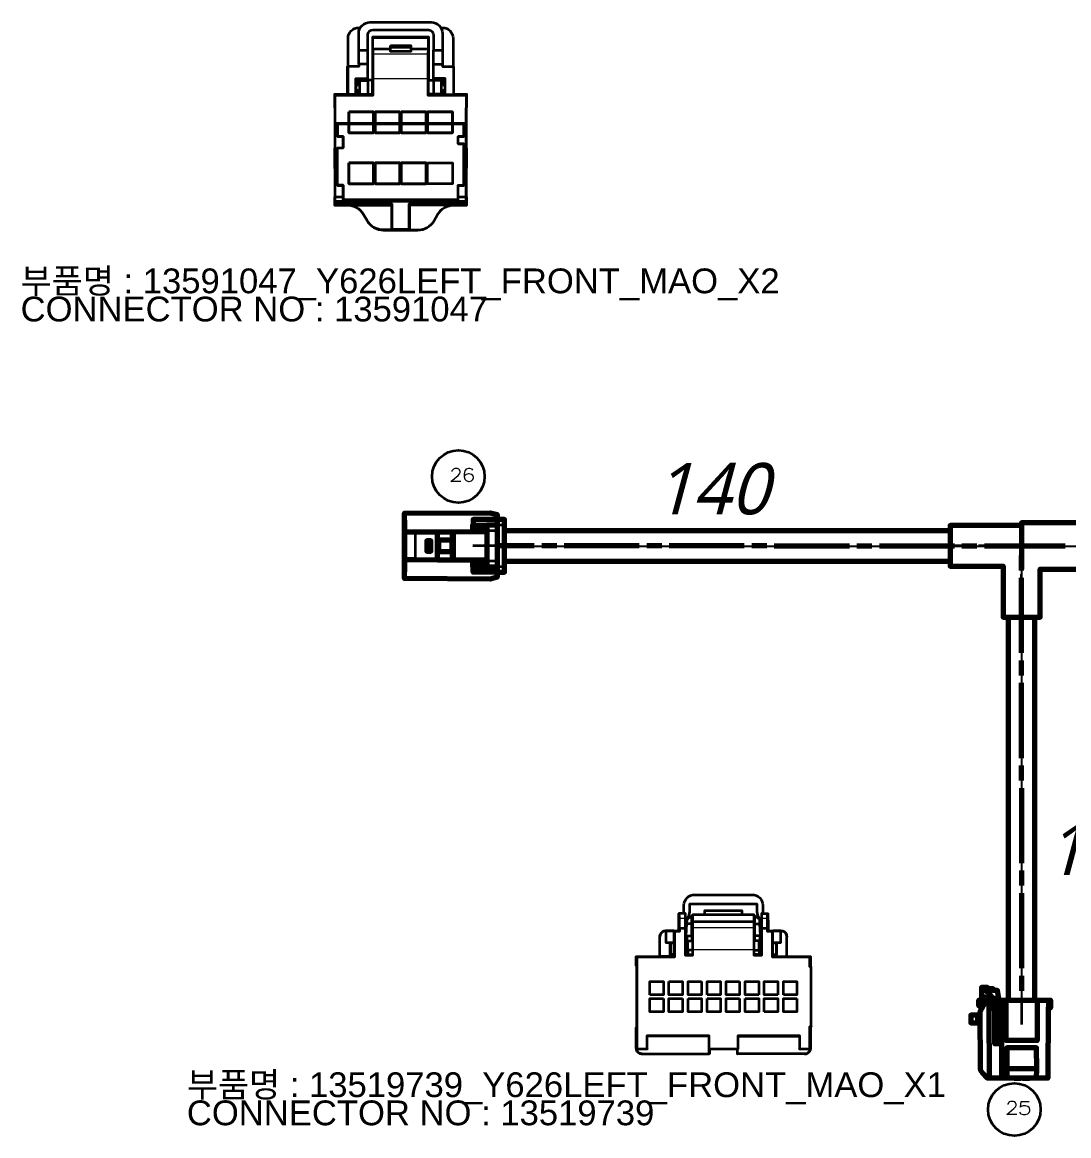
# Model space of a CAD drawing. Header units: millimetres. Extents: x 0 to 174, y 0 to 33.
# Drawn here: x 37.22 to 42.71, y 13.73 to 19.58 of the extents above; entities that cross this region are included whole.
import ezdxf

# ---------------------------------------------------------------- set-up
doc = ezdxf.new("R2010")
doc.units = ezdxf.units.MM
for name, color, linetype in [('CAPTION_LLM_TEXT', 7, 'Continuous'), ('GREEN_CENTERLINE_CONFIRMED', 7, 'Continuous'), ('PDF_Text', 7, 'Continuous')]:
    doc.layers.add(name, color=color, linetype=linetype)
doc.layers.add('PDF_Geomertry', color=7, linetype='Continuous', true_color=0x405f80)
doc.styles.add('PDF Lucida Handwriting Italic', font='')
doc.styles.get("Standard").update_dxf_attribs({"font": 'arial.ttf'})
doc.styles.get('PDF Lucida Handwriting Italic').set_extended_font_data('Lucida Handwriting', italic=True)

# ---------------------------------------------------------------- blocks, each defined once
blk = doc.blocks.new('SYM_26_018')
at = {"layer": 'PDF_Geomertry', "lineweight": 70}
for points in [[(0.1747, 0.074), (-0.0003, 0.0731), (-0.0055, 0.0731), (-0.0852, 0.0727), (-0.2003, 0.0723), (-0.2584, 0.072), (-0.2584, 0.1722), (0.1917, 0.1741), (0.2278, 0.1645), (0.2278, 0.1394), (0.2278, 0.1383), (0.2278, 0.1106), (0.2278, 0.1059), (0.2278, 0.0806), (0.2278, -0.0798), (0.2278, -0.1051), (0.2278, -0.1098), (0.2278, -0.1373), (0.2278, -0.1385), (0.2278, -0.1635), (0.1917, -0.1733), (-0.2584, -0.1713), (-0.2584, -0.071), (-0.2003, -0.0713), (-0.0852, -0.0719), (-0.0055, -0.0722), (-0.0003, -0.0723), (0.1747, -0.073)], [(0.2278, 0.1394), (0.1019, 0.1388), (0.1019, 0.1102), (0.1609, 0.1102), (0.1747, 0.1102), (0.1747, 0.0806), (0.1747, -0.0798), (0.1747, -0.1092)], [(0.2278, -0.1373), (0.2672, -0.1373), (0.2672, -0.1098), (0.2672, 0.1106), (0.2672, 0.1383), (0.2278, 0.1383)], [(-0.2584, 0.072), (-0.2584, -0.071)], [(-0.0852, -0.0719), (-0.0852, 0.0727)], [(-0.0055, -0.0722), (-0.0055, -0.0313), (-0.0783, -0.0313), (-0.0783, 0.0323), (-0.0055, 0.0323), (-0.0055, 0.0731)], [(-0.0003, -0.0723), (-0.0003, 0.0731)], [(0.1016, 0.1088), (0.099, 0.1073), (0.099, 0.0866), (0.1016, 0.0866), (0.1019, 0.0866), (0.1019, 0.0735)], [(0.1019, 0.1038), (0.1016, 0.1038), (0.1016, 0.1088), (0.1019, 0.109)], [(0.1016, 0.0866), (0.1016, 0.094), (0.1019, 0.094)], [(0.1019, 0.1102), (0.1019, 0.0866), (0.1609, 0.0866), (0.1747, 0.0866)], [(0.1609, 0.1102), (0.1609, 0.0866)], [(0.2278, 0.1102), (0.1747, 0.1102)], [(-0.139, -0.0262), (-0.1283, -0.0262), (-0.119, -0.0262), (-0.119, 0.027), (-0.1283, 0.027), (-0.139, 0.027), (-0.141, 0.027), (-0.141, -0.0262), (-0.139, -0.0262), (-0.139, 0.027)], [(-0.1283, -0.0262), (-0.1283, 0.027)], [(-0.0095, 0.0323), (-0.0095, -0.0313)], [(0.1016, -0.0856), (0.099, -0.0856), (0.099, -0.1063), (0.1016, -0.1078), (0.1019, -0.108)], [(0.1019, -0.0931), (0.1016, -0.0931), (0.1016, -0.0856), (0.1019, -0.0856), (0.1019, -0.0727)], [(0.1016, -0.1078), (0.1016, -0.1028), (0.1019, -0.1028)], [(0.1019, -0.1092), (0.1019, -0.0856), (0.1609, -0.0856), (0.1747, -0.0856)], [(0.2278, -0.1385), (0.1019, -0.138), (0.1019, -0.1092), (0.1609, -0.1092), (0.1747, -0.1092), (0.2278, -0.1092)], [(0.1609, -0.0856), (0.1609, -0.1092)]]:
    blk.add_lwpolyline(points, dxfattribs=at)
at = {"layer": 'PDF_Geomertry', "color": 60, "lineweight": 70}
for points in [[(-0.2584, 0.1363), (-0.2584, 0.0713)], [(-0.2584, 0.1363), (-0.2584, 0.0713)], [(-0.2584, 0.1363), (-0.2584, 0.0713)], [(-0.2584, 0.1363), (-0.2584, 0.0713)], [(-0.2584, 0.0674), (-0.2584, 0.0024)], [(-0.2584, 0.0674), (-0.2584, 0.0024)], [(-0.2584, 0.0674), (-0.2584, 0.0024)], [(-0.2584, 0.0674), (-0.2584, 0.0024)], [(-0.2584, -0.0015), (-0.2584, -0.0665)], [(-0.2584, -0.0015), (-0.2584, -0.0665)], [(-0.2584, -0.0015), (-0.2584, -0.0665)], [(-0.2584, -0.0015), (-0.2584, -0.0665)], [(-0.2584, -0.0703), (-0.2584, -0.1353)], [(-0.2584, -0.0703), (-0.2584, -0.1353)], [(-0.2584, -0.0703), (-0.2584, -0.1353)], [(-0.2584, -0.0703), (-0.2584, -0.1353)]]:
    blk.add_lwpolyline(points, close=True, dxfattribs=at)
at = {"layer": 'PDF_Geomertry', "lineweight": 35}
for points in [[(-0.2003, -0.0713), (-0.2003, 0.0723)], [(0.1747, 0.0806), (0.2278, 0.0806)], [(0.2278, 0.1106), (0.2672, 0.1106)], [(0.2278, -0.0798), (0.1747, -0.0798)], [(0.2672, -0.1098), (0.2278, -0.1098)]]:
    blk.add_lwpolyline(points, dxfattribs=at)
blk = doc.blocks.new('SYM_25_021')
at = {"layer": 'PDF_Geomertry', "lineweight": 70}
for points in [[(-0.0631, 0.1703), (-0.0642, 0.1775), (-0.0703, 0.2214), (-0.0931, 0.2214), (-0.0931, 0.2296), (-0.1226, 0.2296), (-0.1226, 0.2358), (-0.1551, 0.2358), (-0.1551, 0.2349), (-0.1551, 0.1788), (-0.155, 0.1788), (-0.155, 0.1225)], [(-0.1551, 0.2349), (-0.1451, 0.2293), (-0.1274, 0.2164), (-0.1128, 0.2036), (-0.1046, 0.1953), (-0.0992, 0.1881), (-0.0964, 0.1826), (-0.0957, 0.1796)], [(-0.0832, 0.1703), (-0.0832, 0.1775), (-0.0957, 0.1796), (-0.146, 0.1885), (-0.146, 0.1382)], [(-0.0642, 0.1775), (-0.0832, 0.1775)], [(-0.1574, 0.1407), (-0.1689, 0.1407), (-0.1689, 0.1703), (-0.1571, 0.1703)], [(0.1356, -0.19), (-0.0219, -0.19), (-0.0214, -0.2382), (-0.0471, -0.2382), (-0.1146, -0.2382), (-0.1222, -0.2382), (-0.1487, -0.2119), (-0.1497, -0.2108), (-0.1554, -0.2029), (-0.159, -0.1939), (-0.1603, -0.1842), (-0.1617, 0.1113), (-0.1275, 0.1703), (-0.1164, 0.1703), (-0.1007, 0.1703), (-0.0489, 0.1703), (-0.0243, 0.1703)], [(-0.155, 0.1703), (-0.1571, 0.1703), (-0.1575, 0.1183)], [(-0.1164, 0.1703), (-0.1163, 0.1417), (-0.1163, 0.1269), (-0.1146, -0.2382)], [(-0.1163, 0.1417), (-0.1006, 0.1417), (-0.0487, 0.1417)], [(-0.0844, 0.1269), (-0.1163, 0.1269)], [(-0.051, 0.1417), (-0.051, -0.0581), (-0.0844, -0.0581), (-0.0844, 0.1269), (-0.0844, 0.1417)], [(-0.0832, 0.1417), (-0.0832, 0.0725), (-0.0832, 0.0097), (-0.0832, -0.0206), (-0.0832, -0.0581)], [(-0.0592, 0.1417), (-0.0538, 0.1033), (-0.0538, 0.0725), (-0.0538, 0.0097), (-0.0538, -0.0206), (-0.0538, -0.0581)], [(-0.0471, -0.2382), (-0.0489, 0.1703)], [(0.1375, 0.1703), (0.1375, -0.0414), (-0.0243, -0.0414), (-0.0243, 0.1703), (0.1375, 0.1703), (0.1913, 0.1703), (0.2071, 0.1703), (0.2071, 0.1299), (0.1947, 0.1299), (0.1931, -0.2382)], [(-0.1615, 0.0915), (-0.1831, 0.0915), (-0.2107, 0.0915), (-0.2107, 0.0521), (-0.1831, 0.0521), (-0.1614, 0.0521)], [(-0.0538, 0.0725), (-0.0832, 0.0725)], [(-0.0832, 0.0097), (-0.0538, 0.0097)], [(0.1351, -0.2382), (0.1356, -0.19), (0.1346, -0.0807), (-0.021, -0.0807), (-0.0219, -0.19)], [(0.1939, -0.0667), (0.1939, -0.0668), (0.1932, -0.2382), (0.1931, -0.2382), (0.1913, -0.2382), (0.1351, -0.2382), (-0.0214, -0.2382)]]:
    blk.add_lwpolyline(points, dxfattribs=at)
at = {"layer": 'PDF_Geomertry', "lineweight": 35}
for points in [[(-0.1007, 0.1703), (-0.1006, 0.1417)], [(0.1913, -0.2382), (0.1913, 0.1703)], [(-0.1831, 0.0915), (-0.1831, 0.0521)], [(-0.0832, -0.0206), (-0.0538, -0.0206)]]:
    blk.add_lwpolyline(points, dxfattribs=at)
at = {"layer": 'PDF_Geomertry', "color": 60, "lineweight": 70}
for points in [[(0.0168, -0.2383), (0.0524, -0.2383)], [(0.0524, -0.2383), (0.0168, -0.2383)], [(0.0524, -0.2383), (0.0168, -0.2383)], [(0.0168, -0.2383), (0.0524, -0.2383)], [(0.0524, -0.2383), (0.0168, -0.2383)], [(0.0168, -0.2383), (0.0524, -0.2383)], [(0.0524, -0.2383), (0.0168, -0.2383)], [(0.0168, -0.2383), (0.0524, -0.2383)], [(0.0968, -0.2383), (0.0614, -0.2383)], [(0.0968, -0.2383), (0.0614, -0.2383)], [(0.0968, -0.2383), (0.0614, -0.2383)], [(0.0968, -0.2383), (0.0614, -0.2383)], [(0.0614, -0.2383), (0.0968, -0.2383)], [(0.0968, -0.2383), (0.0614, -0.2383)], [(0.0614, -0.2383), (0.0968, -0.2383)], [(0.0968, -0.2383), (0.0614, -0.2383)]]:
    blk.add_lwpolyline(points, close=True, dxfattribs=at)
blk = doc.blocks.new('SYM_13591047_053')
at = {"layer": 'PDF_Geomertry', "color": 7, "lineweight": 35}
for points in [[(-0.2058, 0.3213), (-0.2058, 0.3957), (-0.2058, 0.4822, -0.415502), (-0.1468, 0.5413), (0.174, 0.5413, -0.413938), (0.2332, 0.4822), (0.2332, 0.3957), (0.2332, 0.3213), (0.2332, 0.309), (0.2904, 0.309), (0.2915, 0.309), (0.2915, 0.1636), (0.3417, 0.1636), (0.3611, 0.1633)], [(-0.2619, 0.309), (-0.2619, 0.4576, -0.414167), (-0.2068, 0.5128), (-0.1974, 0.5128)], [(0.2246, 0.5128), (0.2342, 0.5128, -0.411823), (0.2893, 0.4576), (0.2893, 0.309)], [(-0.0297, -0.4135), (-0.3299, -0.4135), (-0.3337, -0.4174), (-0.3144, -0.4176), (-0.2661, -0.4176, -0.267488), (-0.1808, -0.4669), (-0.1621, -0.4993, 0.268578), (-0.0769, -0.5486), (0.1042, -0.5486, 0.268072), (0.1894, -0.4993), (0.2082, -0.4669, -0.268072), (0.2935, -0.4176), (0.3417, -0.4176), (0.3611, -0.4174), (0.3572, -0.4135)], [(-0.0297, -0.5443), (0.0569, -0.5443), (0.061, -0.5483), (0.104, -0.5483, 0.2671), (0.1893, -0.4992), (0.2081, -0.4667, -0.268093), (0.2933, -0.4174), (0.061, -0.4174), (0.061, -0.5483)]]:
    blk.add_lwpolyline(points, format="xyb", dxfattribs=at)
for points in [[(-0.1586, 0.3213), (-0.1586, 0.3957), (-0.1586, 0.4743), (-0.1582, 0.4786), (-0.1551, 0.4878), (-0.1489, 0.4953), (-0.1406, 0.5003), (-0.131, 0.5019), (0.1583, 0.5019), (0.1626, 0.5015), (0.1718, 0.4985), (0.1793, 0.4922), (0.1842, 0.4839), (0.1858, 0.4743), (0.1858, 0.3957), (0.2332, 0.3957)], [(-0.3299, 0.1594), (-0.1294, 0.1594), (-0.1294, 0.2456), (-0.1299, 0.3722), (-0.13, 0.3747), (-0.131, 0.3996), (-0.1317, 0.401), (-0.1317, 0.4588), (-0.1338, 0.4626), (-0.1338, 0.2383)], [(0.161, 0.4626), (-0.1338, 0.4626)], [(0.159, 0.4588), (-0.1317, 0.4588)], [(-0.0394, 0.4115), (0.0668, 0.4115)], [(0.161, 0.2383), (0.161, 0.4626), (0.159, 0.4588), (0.159, 0.401), (0.1583, 0.3996), (0.1572, 0.3747), (0.1569, 0.3378), (0.1568, 0.2456), (0.1568, 0.1594), (0.3572, 0.1594)], [(-0.2058, 0.3957), (-0.1586, 0.3957)], [(-0.0394, 0.3997), (-0.05, 0.3997), (-0.05, 0.401), (-0.1317, 0.401)], [(-0.0394, 0.3996), (-0.131, 0.3996)], [(0.159, 0.401), (0.0772, 0.401), (0.0772, 0.3997), (0.0668, 0.3997)], [(0.1583, 0.3996), (0.0668, 0.3996)], [(0.1858, 0.3213), (0.1858, 0.3957)], [(-0.3337, 0.1633), (-0.3144, 0.1636), (-0.2642, 0.1636), (-0.2642, 0.309), (-0.2631, 0.309), (-0.2631, 0.1625)], [(-0.221, 0.1625), (-0.221, 0.2467), (-0.1586, 0.2467), (-0.1586, 0.3213), (-0.2058, 0.3213), (-0.2058, 0.309), (-0.2631, 0.309)], [(0.2482, 0.1625), (0.2482, 0.2467), (0.1858, 0.2467), (0.1858, 0.3213), (0.2332, 0.3213)], [(0.2904, 0.309), (0.2904, 0.1625), (0.2915, 0.1636)], [(-0.221, 0.1635), (-0.2157, 0.1635), (-0.1999, 0.1635), (-0.1586, 0.1635), (-0.1333, 0.1635), (-0.1333, 0.2383), (-0.1586, 0.2383), (-0.1586, 0.2353), (-0.1586, 0.1635)], [(-0.1999, 0.2353), (-0.2031, 0.2385), (-0.2157, 0.2385), (-0.2157, 0.2078), (-0.2206, 0.2078), (-0.2206, 0.1881), (-0.2157, 0.1881), (-0.2157, 0.1635)], [(-0.1931, 0.2467), (-0.1931, 0.2385), (-0.2031, 0.2385)], [(-0.1999, 0.1635), (-0.1999, 0.2353), (-0.1586, 0.2353)], [(-0.1586, 0.2383), (-0.1733, 0.2383), (-0.1733, 0.2467)], [(0.2482, 0.1635), (0.2429, 0.1635), (0.2272, 0.1635), (0.1858, 0.1635), (0.1606, 0.1635), (0.1606, 0.2383), (0.1858, 0.2383), (0.1858, 0.2353)], [(0.2007, 0.2467), (0.2007, 0.2383), (0.1858, 0.2383)], [(0.2272, 0.2353), (0.1858, 0.2353), (0.1858, 0.1635)], [(0.2304, 0.2385), (0.2203, 0.2385), (0.2203, 0.2467)], [(0.2429, 0.1635), (0.2429, 0.1881), (0.2479, 0.1881), (0.2479, 0.2078), (0.2429, 0.2078), (0.2429, 0.2385), (0.2304, 0.2385), (0.2272, 0.2353), (0.2272, 0.1635)], [(-0.3299, -0.3967), (-0.3301, -0.3769), (-0.3303, -0.3769), (-0.3303, 0.0128), (-0.3299, 0.0128), (-0.3299, 0.1594), (-0.3337, 0.1633), (-0.3337, 0.0957), (-0.3306, 0.0925), (-0.3306, -0.1211), (-0.3337, -0.1211), (-0.3337, -0.2222), (-0.3306, -0.2254), (-0.3306, -0.3769), (-0.3337, -0.3769), (-0.3337, -0.4174)], [(-0.1294, 0.1594), (-0.1326, 0.1625), (-0.221, 0.1625), (-0.2631, 0.1625), (-0.2642, 0.1636)], [(-0.1338, 0.1625), (-0.1338, 0.1635)], [(0.1568, 0.1594), (0.1599, 0.1625), (0.2482, 0.1625), (0.2904, 0.1625)], [(0.161, 0.1625), (0.161, 0.1635)], [(0.3611, -0.4174), (0.3611, -0.3769), (0.3579, -0.3769), (0.3579, -0.2254), (0.3611, -0.2222), (0.3611, -0.1211), (0.3579, -0.1211), (0.3579, 0.0925), (0.3611, 0.0957), (0.3611, 0.1633), (0.3572, 0.1594), (0.3572, 0.0128), (0.3576, 0.0128), (0.3576, -0.3769), (0.3574, -0.3769)], [(-0.3299, 0.0128), (0.3572, 0.0128)], [(-0.2869, -0.3889), (0.315, -0.3889), (0.315, -0.3139), (0.3453, -0.3139), (0.3453, -0.0971), (0.315, -0.0971), (0.315, -0.0579), (0.3453, -0.0579), (0.3453, 0.0068), (-0.3181, 0.0068), (-0.3181, -0.0579), (-0.3181, -0.0583), (-0.2874, -0.0583)], [(-0.1675, 0.0068), (-0.1675, 0.0128)], [(0.1632, 0.0068), (0.1632, 0.0128)], [(-0.2869, -0.0579), (-0.3181, -0.0579)], [(0.3453, -0.0579), (0.3453, -0.0583), (0.315, -0.0583)], [(0.315, -0.0967), (0.3453, -0.0967), (0.3453, -0.0971)], [(-0.3181, -0.1174), (-0.3181, -0.1169), (-0.2874, -0.1169)], [(-0.2869, -0.3139), (-0.3181, -0.3139), (-0.3181, -0.1174), (-0.2869, -0.1174)], [(-0.3181, -0.3139), (-0.3181, -0.3142), (-0.2874, -0.3142)], [(0.315, -0.3142), (0.3453, -0.3142), (0.3453, -0.3139)], [(-0.2871, -0.3769), (-0.3301, -0.3769)], [(-0.3299, -0.4135), (-0.3299, -0.3967), (0.3572, -0.3967), (0.3572, -0.4135), (0.0569, -0.4135), (0.0569, -0.5443)], [(0.3572, -0.3967), (0.3574, -0.3769), (0.315, -0.3769)], [(-0.0336, -0.5483), (-0.0297, -0.5443), (-0.0297, -0.4135), (-0.0336, -0.4174)], [(0.0569, -0.4135), (0.061, -0.4174)]]:
    blk.add_lwpolyline(points, dxfattribs=at)
for points in [[(-0.0394, 0.4193), (0.0668, 0.4193), (0.0668, 0.4115), (0.0668, 0.3875), (-0.0394, 0.3875), (-0.0394, 0.4115)], [(-0.2581, 0.0718), (-0.2581, -0.0385), (-0.1281, -0.0385), (-0.1281, 0.0718)], [(-0.2581, 0.0718), (-0.1281, 0.0718), (-0.1281, -0.0385), (-0.2581, -0.0385)], [(-0.1201, 0.0718), (-0.1201, -0.0385), (0.0097, -0.0385), (0.0097, 0.0718), (0.0097, -0.0385), (-0.1201, -0.0385), (-0.1201, 0.0718), (0.0097, 0.0718)], [(0.0176, 0.0718), (0.0176, -0.0385)], [(0.0176, -0.0385), (0.1475, -0.0385), (0.1475, 0.0718), (0.1475, -0.0385)], [(0.0176, 0.0718), (0.1475, 0.0718)], [(0.2853, 0.0718), (0.2853, -0.0385), (0.1554, -0.0385), (0.2853, -0.0385), (0.2853, 0.0718), (0.1554, 0.0718)], [(0.1554, 0.0718), (0.1554, -0.0385)], [(-0.2874, -0.0583), (-0.2874, -0.1169), (-0.2869, -0.1174), (-0.2869, -0.0579)], [(-0.2581, -0.196), (-0.1281, -0.196)], [(-0.2581, -0.196), (-0.2581, -0.3061)], [(-0.1281, -0.196), (-0.1281, -0.3061)], [(-0.1201, -0.3061), (0.0097, -0.3061), (0.0097, -0.196), (-0.1201, -0.196), (0.0097, -0.196), (0.0097, -0.3061), (-0.1201, -0.3061), (-0.1201, -0.196)], [(0.1475, -0.196), (0.0176, -0.196), (0.0176, -0.3061), (0.1475, -0.3061), (0.0176, -0.3061), (0.0176, -0.196), (0.1475, -0.196), (0.1475, -0.3061)], [(0.1554, -0.196), (0.2853, -0.196), (0.2853, -0.3061), (0.1554, -0.3061)], [(0.1554, -0.196), (0.2853, -0.196), (0.2853, -0.3061), (0.1554, -0.3061)], [(-0.2874, -0.3142), (-0.2874, -0.3726), (-0.2872, -0.3728), (-0.2869, -0.3889), (-0.2869, -0.3139)], [(-0.2581, -0.3061), (-0.1281, -0.3061)]]:
    blk.add_lwpolyline(points, close=True, dxfattribs=at)
at = {"layer": 'PDF_Geomertry', "color": 7, "lineweight": 13}
for points in [[(0.1572, 0.3747), (-0.13, 0.3747)], [(-0.1294, 0.2456), (0.1568, 0.2456)], [(-0.266, -0.4174), (-0.2661, -0.4176)], [(-0.1808, -0.4669), (-0.1807, -0.4667)], [(0.2081, -0.4667), (0.2082, -0.4669)], [(0.2935, -0.4176), (0.2933, -0.4174)], [(-0.1619, -0.4992), (-0.1621, -0.4993)], [(0.1894, -0.4993), (0.1893, -0.4992)], [(-0.0769, -0.5486), (-0.0768, -0.5483)], [(0.104, -0.5483), (0.1042, -0.5486)]]:
    blk.add_lwpolyline(points, dxfattribs=at)
at = {"layer": 'PDF_Geomertry', "color": 7, "lineweight": 35}
blk.add_lwpolyline([(-0.0336, -0.5483), (-0.0768, -0.5483, -0.266031), (-0.1619, -0.4992), (-0.1807, -0.4667, 0.267501), (-0.266, -0.4174), (-0.0336, -0.4174)], format="xyb", close=True, dxfattribs=at)
blk = doc.blocks.new('SYM_13519739_055')
at = {"layer": 'PDF_Geomertry', "color": 7, "lineweight": 35}
for points in [[(-0.1938, 0.237), (-0.2251, 0.237), (-0.2251, 0.2217), (-0.2515, 0.2217), (-0.2515, 0.0867), (-0.4484, 0.0867), (-0.4484, -0.3901), (-0.4483, -0.3919), (-0.4481, -0.3938), (-0.394, -0.3938), (-0.394, -0.3248), (-0.0712, -0.3248), (-0.0712, -0.3938), (0.0824, -0.3938), (0.0824, -0.3248), (0.4052, -0.3248), (0.4052, -0.3938), (0.4594, -0.3938), (0.4595, -0.3919), (0.4595, -0.3901), (0.4595, -0.2778), (0.4658, -0.2778), (0.4658, 0.0353), (0.4595, 0.0353), (0.4595, 0.0867), (0.2627, 0.0867), (0.2627, 0.2217), (0.2363, 0.2217), (0.2363, 0.237), (0.2051, 0.237), (0.2051, 0.0945), (0.167, 0.0945), (0.167, 0.1244), (0.167, 0.242), (0.167, 0.272), (0.167, 0.3085), (-0.1558, 0.3085), (-0.1558, 0.272), (-0.1558, 0.242), (-0.1558, 0.1244), (-0.1558, 0.0945), (-0.1938, 0.0945), (-0.1938, 0.237), (-0.1938, 0.2899), (-0.1938, 0.3131), (-0.1938, 0.3152), (-0.201, 0.3152), (-0.201, 0.3587, -0.414206), (-0.1459, 0.4138), (0.1572, 0.4138, -0.414549), (0.2123, 0.3587), (0.2123, 0.3152), (0.2051, 0.3152), (0.2051, 0.3131), (0.2051, 0.2899), (0.2051, 0.237)], [(0.2051, 0.2683, -0.125526), (0.1826, 0.3317), (0.1826, 0.3638), (-0.1713, 0.3638), (-0.1713, 0.3317, -0.124136), (-0.1938, 0.2683)]]:
    blk.add_lwpolyline(points, format="xyb", dxfattribs=at)
for points in [[(-0.2515, 0.2217), (-0.2547, 0.2249), (-0.2944, 0.2251), (-0.2959, 0.2251), (-0.3056, 0.2235), (-0.3142, 0.2191), (-0.3212, 0.2123), (-0.3258, 0.2037), (-0.3274, 0.1942), (-0.3274, 0.1935), (-0.3274, 0.1938), (-0.3274, 0.1944), (-0.3258, 0.204), (-0.3212, 0.2126), (-0.3142, 0.2194), (-0.3056, 0.2238), (-0.2959, 0.2252), (-0.2287, 0.2252), (-0.2287, 0.2476), (-0.2281, 0.3156)], [(-0.201, 0.3156), (-0.2281, 0.3156), (-0.2256, 0.3131)], [(-0.2251, 0.237), (-0.2253, 0.2899), (-0.2253, 0.2998), (-0.2255, 0.3097), (-0.2255, 0.3131)], [(-0.159, 0.1983), (-0.159, 0.2613), (-0.159, 0.3026), (-0.1673, 0.2974), (-0.1755, 0.2919), (-0.1833, 0.2859), (-0.1841, 0.2852)], [(-0.159, 0.3027), (-0.159, 0.3026), (-0.1558, 0.3026)], [(0.1042, 0.3085), (0.1042, 0.3302), (-0.093, 0.3302), (-0.093, 0.3085)], [(0.1701, 0.3026), (0.167, 0.3026)], [(0.1702, 0.1727), (0.1702, 0.1826), (0.1702, 0.1983), (0.1702, 0.2613), (0.1702, 0.3026), (0.1712, 0.302), (0.1795, 0.2969), (0.1876, 0.2913), (0.1953, 0.2852)], [(0.2123, 0.3156), (0.2394, 0.3156)], [(0.2366, 0.2899), (0.2366, 0.2934), (0.2366, 0.3033), (0.2367, 0.3131), (0.2394, 0.3156), (0.2398, 0.2476), (0.2398, 0.2252), (0.3072, 0.2252), (0.3078, 0.2252), (0.3174, 0.2235), (0.326, 0.219), (0.3328, 0.212), (0.3372, 0.2034), (0.3387, 0.1938), (0.3387, 0.1935), (0.3372, 0.2031), (0.3328, 0.2117), (0.326, 0.2188), (0.3174, 0.2233), (0.3078, 0.2249), (0.3072, 0.2251), (0.3056, 0.2251), (0.2659, 0.2249), (0.2627, 0.2217)], [(-0.1915, 0.1615), (-0.1895, 0.1983), (-0.1863, 0.2613), (-0.1851, 0.2833)], [(-0.159, 0.2613), (-0.1863, 0.2613)], [(0.167, 0.272), (-0.1558, 0.272)], [(0.1702, 0.2613), (0.1974, 0.2613)], [(0.2008, 0.1983), (0.1974, 0.2613), (0.1963, 0.2833)], [(0.2363, 0.237), (0.2365, 0.2899)], [(-0.2531, 0.0999), (-0.2684, 0.0999), (-0.2684, 0.0945), (-0.2548, 0.0945), (-0.2548, 0.0899), (-0.3274, 0.0899), (-0.3274, 0.1935)], [(-0.2547, 0.2249), (-0.2547, 0.1615), (-0.2944, 0.1615), (-0.2944, 0.2251)], [(-0.2287, 0.2333), (-0.233, 0.2252)], [(-0.2287, 0.2252), (-0.2251, 0.2217)], [(-0.1895, 0.1983), (-0.159, 0.1983), (-0.159, 0.1826), (-0.159, 0.1727)], [(-0.1863, 0.1983), (-0.1863, 0.159)], [(0.2027, 0.1615), (0.2008, 0.1983), (0.1702, 0.1983)], [(0.1976, 0.1983), (0.1976, 0.159)], [(0.2398, 0.2252), (0.2363, 0.2217)], [(0.2442, 0.2252), (0.2398, 0.2333)], [(0.2627, 0.0867), (0.266, 0.0899), (0.3387, 0.0899), (0.3387, 0.1935)], [(0.3056, 0.2251), (0.3056, 0.1615), (0.2659, 0.1615), (0.2642, 0.1615), (0.2642, 0.0945), (0.266, 0.0945), (0.266, 0.0899)], [(0.2659, 0.1615), (0.2659, 0.2249)], [(-0.2531, 0.159), (-0.2684, 0.159), (-0.2747, 0.159), (-0.2752, 0.159), (-0.2752, 0.0999), (-0.2747, 0.0999), (-0.2684, 0.0999)], [(-0.2684, 0.1615), (-0.2684, 0.159)], [(-0.2548, 0.0945), (-0.2531, 0.0945), (-0.2531, 0.1615), (-0.2547, 0.1615)], [(-0.1878, 0.0945), (-0.1878, 0.1615), (-0.1938, 0.1615)], [(-0.1815, 0.159), (-0.1878, 0.159)], [(-0.1815, 0.1235), (-0.1815, 0.1727), (-0.1558, 0.1727)], [(-0.1558, 0.1235), (-0.1815, 0.1235), (-0.1815, 0.0999)], [(0.167, 0.1235), (0.1926, 0.1235), (0.1926, 0.1727), (0.167, 0.1727)], [(0.1991, 0.159), (0.1926, 0.159)], [(0.1926, 0.1235), (0.1926, 0.0999), (0.1991, 0.0999)], [(0.1991, 0.0945), (0.1991, 0.1615), (0.2051, 0.1615)], [(0.2642, 0.0999), (0.2797, 0.0999), (0.2859, 0.0999), (0.2863, 0.0999), (0.2863, 0.159), (0.2859, 0.159), (0.2797, 0.159), (0.2642, 0.159)], [(0.2797, 0.1615), (0.2797, 0.159)], [(-0.4201, -0.4216), (-0.4203, -0.4216), (-0.421, -0.4216), (-0.4306, -0.4199), (-0.4392, -0.4153), (-0.446, -0.4084), (-0.4503, -0.3998), (-0.4519, -0.3901), (-0.4519, -0.2826), (-0.4487, -0.2826), (-0.4487, 0.0402), (-0.4519, 0.0402), (-0.4519, 0.0902), (-0.3274, 0.0902)], [(-0.4484, 0.0867), (-0.4519, 0.0902)], [(-0.2515, 0.0867), (-0.2548, 0.0899)], [(-0.1878, 0.0999), (-0.1815, 0.0999), (-0.1558, 0.0999)], [(0.1926, 0.0999), (0.167, 0.0999)], [(0.2797, 0.0999), (0.2797, 0.0945), (0.266, 0.0945)], [(0.3387, 0.0902), (0.4631, 0.0902), (0.4631, 0.0412), (0.4613, 0.0412), (0.4613, 0.0362)], [(0.4595, 0.0867), (0.4631, 0.0902)], [(0.4666, 0.0362), (0.4599, 0.0362), (0.4595, 0.0353)], [(0.4658, -0.2778), (0.4666, -0.2787), (0.4666, 0.0362), (0.4658, 0.0353)], [(0.4613, -0.2787), (0.4613, -0.2826), (0.4631, -0.2826), (0.4631, -0.3901), (0.4631, -0.3908), (0.4615, -0.4003), (0.4569, -0.409), (0.4499, -0.4158), (0.4412, -0.4201), (0.4316, -0.4216), (0.4313, -0.4216), (0.0792, -0.4216)], [(0.4595, -0.2778), (0.4599, -0.2787), (0.4666, -0.2787)], [(-0.0712, -0.3281), (-0.394, -0.3281)], [(0.0824, -0.3281), (0.4052, -0.3281)], [(-0.394, -0.3938), (-0.394, -0.397), (-0.4508, -0.397), (-0.4481, -0.3938)], [(-0.4508, -0.397), (-0.4473, -0.406), (-0.4412, -0.4135), (-0.433, -0.4188), (-0.4235, -0.4215), (-0.4201, -0.4216), (-0.068, -0.4216), (-0.068, -0.3953)], [(-0.0712, -0.3938), (-0.0712, -0.3953), (-0.0278, -0.3953), (-0.0278, -0.3941), (0.0391, -0.3941), (0.0391, -0.3953), (0.0824, -0.3953), (0.0824, -0.3938)], [(-0.0676, -0.3953), (-0.0676, -0.4216), (-0.068, -0.4216)], [(0.0788, -0.3953), (0.0788, -0.4216), (0.0792, -0.4216), (0.0792, -0.3953)], [(0.462, -0.397), (0.4052, -0.397), (0.4052, -0.3938)], [(0.4313, -0.4216), (0.4409, -0.4201), (0.4495, -0.4158), (0.4565, -0.409), (0.461, -0.4003), (0.462, -0.397), (0.4594, -0.3938)]]:
    blk.add_lwpolyline(points, dxfattribs=at)
at = {"layer": 'PDF_Geomertry', "color": 7, "lineweight": 13}
for points in [[(-0.2256, 0.3131), (-0.1938, 0.3131)], [(0.2051, 0.3131), (0.2367, 0.3131)], [(-0.1938, 0.2899), (-0.2253, 0.2899)], [(-0.1558, 0.242), (0.167, 0.242)], [(0.2365, 0.2899), (0.2051, 0.2899)], [(-0.2959, 0.2252), (-0.2959, 0.2251)], [(0.3072, 0.2251), (0.3072, 0.2252)], [(-0.2684, 0.159), (-0.2684, 0.0999)], [(0.167, 0.1244), (-0.1558, 0.1244)], [(0.2797, 0.159), (0.2797, 0.0999)], [(-0.4519, -0.3901), (-0.4484, -0.3901)], [(0.4595, -0.3901), (0.4631, -0.3901)]]:
    blk.add_lwpolyline(points, dxfattribs=at)
at = {"layer": 'PDF_Geomertry', "color": 7, "lineweight": 35}
for points in [[(-0.3798, -0.1122), (-0.3798, -0.0413), (-0.309, -0.0413), (-0.309, -0.1122)], [(-0.2798, -0.0413), (-0.209, -0.0413), (-0.209, -0.1122), (-0.2798, -0.1122)], [(-0.109, -0.0413), (-0.109, -0.1122), (-0.1798, -0.1122), (-0.1798, -0.0413)], [(-0.0798, -0.1122), (-0.0798, -0.0413), (-0.009, -0.0413), (-0.009, -0.1122)], [(0.091, -0.0413), (0.091, -0.1122), (0.0202, -0.1122), (0.0202, -0.0413)], [(0.191, -0.1122), (0.1202, -0.1122), (0.1202, -0.0413), (0.191, -0.0413)], [(0.291, -0.1122), (0.2202, -0.1122), (0.2202, -0.0413), (0.291, -0.0413)], [(0.3202, -0.1122), (0.3202, -0.0413), (0.391, -0.0413), (0.391, -0.1122)], [(-0.309, -0.1302), (-0.309, -0.2012), (-0.3798, -0.2012), (-0.3798, -0.1302)], [(-0.209, -0.1302), (-0.209, -0.2012), (-0.2798, -0.2012), (-0.2798, -0.1302)], [(-0.1798, -0.1302), (-0.109, -0.1302), (-0.109, -0.2012), (-0.1798, -0.2012)], [(-0.0798, -0.1302), (-0.009, -0.1302), (-0.009, -0.2012), (-0.0798, -0.2012)], [(0.091, -0.1302), (0.091, -0.2012), (0.0202, -0.2012), (0.0202, -0.1302)], [(0.1202, -0.1302), (0.191, -0.1302), (0.191, -0.2012), (0.1202, -0.2012)], [(0.2202, -0.2012), (0.2202, -0.1302), (0.291, -0.1302), (0.291, -0.2012)], [(0.391, -0.1302), (0.391, -0.2012), (0.3202, -0.2012), (0.3202, -0.1302)]]:
    blk.add_lwpolyline(points, close=True, dxfattribs=at)

msp = doc.modelspace()

# ---------------------------------------------------------------- linework, layer by layer
at = {"layer": 'GREEN_CENTERLINE_CONFIRMED'}
for points in [[(39.7153, 16.8269), (46.6208, 16.8269)], [(42.4667, 16.8272), (42.4667, 14.4443)]]:
    msp.add_lwpolyline(points, dxfattribs=at)
at = {"layer": 'PDF_Geomertry', "color": 18, "lineweight": 13, "true_color": 0x260000}
for points in [[(39.5258, 17.1657), (39.4725, 17.1657), (39.5103, 17.1968), (39.5181, 17.2057), (39.5214, 17.2124), (39.5214, 17.2192), (39.5181, 17.2269), (39.5147, 17.2314), (39.5069, 17.2347), (39.4936, 17.2347), (39.4858, 17.2314), (39.4825, 17.2281), (39.4781, 17.2214), (39.4781, 17.2181)], [(39.5881, 17.2258), (39.5847, 17.2314), (39.5725, 17.2347), (39.5658, 17.2347), (39.5536, 17.2314), (39.5458, 17.2224), (39.5425, 17.2068), (39.5425, 17.1913), (39.5458, 17.179), (39.5525, 17.1712), (39.5647, 17.1657), (39.5692, 17.1657), (39.5814, 17.169), (39.5881, 17.1757), (39.5914, 17.1846), (39.5914, 17.1879), (39.5881, 17.1968), (39.5814, 17.2035), (39.5692, 17.2068), (39.5647, 17.2068), (39.5525, 17.2035), (39.5458, 17.1979), (39.5425, 17.1901)], [(42.4424, 13.8453), (42.389, 13.8453), (42.4268, 13.8764), (42.4346, 13.8854), (42.4379, 13.8921), (42.4379, 13.8987), (42.4346, 13.9065), (42.4313, 13.911), (42.4235, 13.9143), (42.4101, 13.9143), (42.4024, 13.911), (42.399, 13.9076), (42.3946, 13.901), (42.3946, 13.8976)], [(42.4557, 13.8575), (42.459, 13.8519), (42.4624, 13.8486), (42.4746, 13.8453), (42.4868, 13.8453), (42.5001, 13.8486), (42.5068, 13.8553), (42.5101, 13.8653), (42.5101, 13.8719), (42.5068, 13.8821), (42.5001, 13.8876), (42.4868, 13.891), (42.4746, 13.891), (42.4646, 13.8876), (42.4612, 13.8843), (42.4646, 13.9143), (42.5057, 13.9143)]]:
    msp.add_lwpolyline(points, dxfattribs=at)
at = {"layer": 'PDF_Geomertry', "lineweight": 70}
for points in [[(42.4665, 16.9347), (42.0925, 16.9347), (42.0925, 16.7213), (42.3693, 16.7213), (42.3693, 16.454), (42.5636, 16.454), (42.5636, 16.7067), (42.8406, 16.7067), (42.8406, 16.9493), (42.4665, 16.9493), (42.4665, 16.7067)], [(42.0925, 16.9072), (39.7546, 16.9072)], [(39.7546, 16.7489), (42.0925, 16.7489)], [(42.3969, 16.454), (42.3969, 14.4451)], [(42.5361, 14.4451), (42.5361, 16.454)]]:
    msp.add_lwpolyline(points, dxfattribs=at)
at = {"layer": 'PDF_Geomertry', "color": 18, "lineweight": 35, "true_color": 0x260000}
for points in [[(42.4665, 16.8176), (42.4665, 16.956), (42.4665, 16.7197)], [(39.9097, 16.8281), (39.5874, 16.8281)], [(40.0279, 16.8281), (39.9492, 16.8281)], [(40.461, 16.8281), (40.0672, 16.8281)], [(40.579, 16.8281), (40.5003, 16.8281)], [(41.0121, 16.8281), (40.6185, 16.8281)], [(41.1303, 16.8281), (41.0515, 16.8281)], [(41.1696, 16.8281), (41.5633, 16.8281)], [(41.6026, 16.8281), (41.6814, 16.8281)], [(41.7208, 16.8281), (42.1144, 16.8281)], [(42.2007, 16.8281), (41.9644, 16.8281)], [(42.1539, 16.8281), (42.2326, 16.8281)], [(42.3189, 16.8281), (42.2401, 16.8281)], [(42.2719, 16.8281), (42.5944, 16.8281), (42.3582, 16.8281)], [(42.5747, 16.8281), (42.3385, 16.8281), (42.6958, 16.8281)], [(42.6142, 16.8281), (42.6929, 16.8281)], [(42.4665, 16.6996), (42.4665, 16.7783)], [(42.4665, 16.6017), (42.4665, 16.6804)], [(42.4665, 16.2665), (42.4665, 16.6601)], [(42.4665, 16.5622), (42.4665, 16.3261)], [(42.4665, 16.1483), (42.4665, 16.2271)], [(42.4665, 15.7153), (42.4665, 16.109)], [(42.4665, 15.5972), (42.4665, 15.676)], [(42.4665, 15.5578), (42.4665, 15.1642)], [(42.4665, 15.1247), (42.4665, 15.046)], [(42.4665, 15.0067), (42.4665, 14.6129)], [(42.4665, 14.5736), (42.4665, 14.4949)], [(42.4665, 14.4554), (42.4665, 14.3171)]]:
    msp.add_lwpolyline(points, dxfattribs=at)
at = {"layer": 'PDF_Geomertry', "color": 3, "lineweight": 70}
for points in [[(39.9097, 16.8281), (39.7153, 16.8281)], [(40.0279, 16.8281), (39.9492, 16.8281)], [(40.461, 16.8281), (40.0672, 16.8281)], [(40.579, 16.8281), (40.5003, 16.8281)], [(41.0121, 16.8281), (40.6185, 16.8281)], [(41.1303, 16.8281), (41.0515, 16.8281)], [(41.1696, 16.8281), (41.5633, 16.8281)], [(41.6026, 16.8281), (41.6814, 16.8281)], [(41.7208, 16.8281), (42.1144, 16.8281)], [(42.1539, 16.8281), (42.2326, 16.8281)], [(42.2719, 16.8281), (42.4665, 16.8281), (42.6958, 16.8281)], [(42.4665, 16.8176), (42.4665, 16.8281)], [(42.4665, 16.6996), (42.4665, 16.7783)], [(42.4665, 16.2665), (42.4665, 16.6601)], [(42.4665, 16.1483), (42.4665, 16.2271)], [(42.4665, 15.7153), (42.4665, 16.109)], [(42.4665, 15.5972), (42.4665, 15.676)], [(42.4665, 15.5578), (42.4665, 15.1642)], [(42.4665, 15.1247), (42.4665, 15.046)], [(42.4665, 15.0067), (42.4665, 14.6129)], [(42.4665, 14.5736), (42.4665, 14.4949)], [(42.4665, 14.4554), (42.4665, 14.4451)]]:
    msp.add_lwpolyline(points, dxfattribs=at)
at = {"layer": 'PDF_Geomertry', "color": 18, "lineweight": 35, "true_color": 0x260000}
for centre in [(39.5122, 17.1921), (42.4287, 13.8717)]:
    msp.add_circle(centre, 0.1378, dxfattribs=at)

# ---------------------------------------------------------------- block references
for name, p in [('SYM_13591047_053', (39.1954, 19.0339)), ('SYM_26_018', (39.4874, 16.8276)), ('SYM_13519739_055', (40.8967, 14.5844)), ('SYM_25_021', (42.4107, 14.2749))]:
    msp.add_blockref(name, p)

# ---------------------------------------------------------------- texts
at = {"layer": 'CAPTION_LLM_TEXT', "char_height": 0.13, "attachment_point": 1}
for s, insert, width in [('부품명 : 13591047_Y626LEFT_FRONT_MAO_X2', (37.2158, 18.2835), 4.221805), ('CONNECTOR NO : 13591047', (37.2158, 18.1358), 2.538751), ('부품명 : 13519739_Y626LEFT_FRONT_MAO_X1', (38.0879, 14.0665), 4.152917), ('CONNECTOR NO : 13519739', (38.0879, 13.9189), 2.519026)]:
    msp.add_mtext(s, dxfattribs=dict(at, insert=insert, width=width))
at = {"layer": 'PDF_Text', "char_height": 0.26906, "attachment_point": 7, "style": 'PDF Lucida Handwriting Italic'}
for s, insert in [('140', (40.5385, 16.9899)), ('120', (42.5939, 15.0988))]:
    msp.add_mtext(s, dxfattribs=dict(at, insert=insert))

doc.saveas('drawing.dxf')
